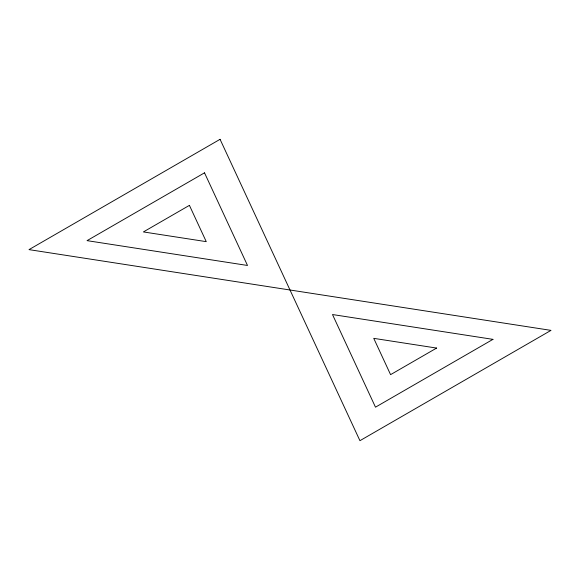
<?xml version="1.0" encoding="UTF-8"?>
<svg xmlns="http://www.w3.org/2000/svg" width="580" height="580" viewBox="0 0 580 580"><rect width="100%" height="100%" fill="white"/><g stroke="black" fill="none" stroke-linecap="round" stroke-linejoin="round"><path stroke-width="0.87" d="M220.067 139.316L29 249.625L551 330.375L359.933 440.684L220.067 139.316M204.515 172.826L87.043 240.642L247.508 265.466L204.515 172.826M189.413 205.356L143.398 231.927L206.255 241.65L189.413 205.356M436.602 348.072L390.587 374.644L373.745 338.35L436.602 348.072M492.957 339.358L375.485 407.174L332.492 314.534L492.957 339.358"/></g></svg>
